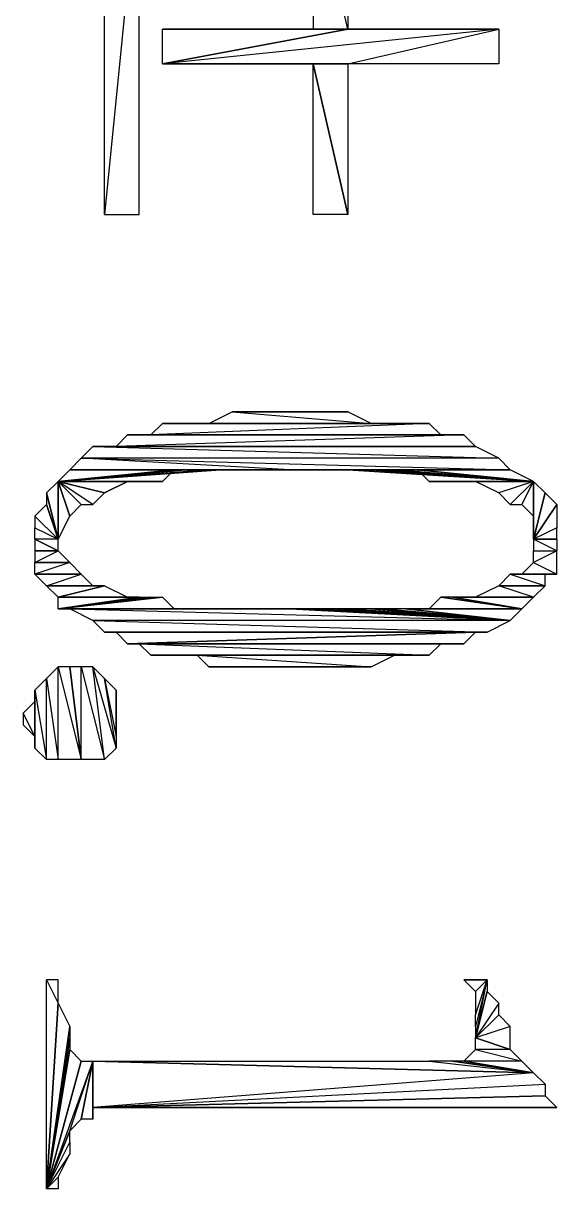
# Model space of a CAD drawing. Extents: x 0 to 7.8, y 0 to 11.
# Drawn here: x 1.3675 to 1.4825, y 9.6725 to 9.9237 of the extents above; entities that cross this region are included whole.
import ezdxf

# ---------------------------------------------------------------- set-up
doc = ezdxf.new("R2010")
doc.units = 0
doc.header["$MEASUREMENT"] = 0
doc.linetypes.add('AUSGEZOGEN', pattern=[0])
doc.layers.get('0').update_dxf_attribs({"linetype": 'AUSGEZOGEN'})

msp = doc.modelspace()

# ---------------------------------------------------------------- linework, layer by layer
for points in [[(1.3925, 9.8825), (1.3925, 9.9575), (1.3925, 9.9575), (1.385, 9.8825), (1.3925, 9.8825)], [(1.3925, 9.9575), (1.385, 9.8825), (1.385, 9.8825), (1.385, 9.9575), (1.3925, 9.9575), (1.3925, 9.9575)], [(1.43, 9.9225), (1.4375, 9.9225), (1.4375, 9.9225), (1.43, 9.955), (1.43, 9.9225)], [(1.4375, 9.9225), (1.43, 9.955), (1.43, 9.955), (1.4375, 9.955), (1.4375, 9.9225), (1.4375, 9.9225)], [(1.4375, 9.915), (1.47, 9.9225), (1.47, 9.9225), (1.3975, 9.915), (1.4375, 9.915), (1.4375, 9.915)], [(1.4375, 9.9225), (1.47, 9.9225), (1.47, 9.9225), (1.3975, 9.915), (1.4375, 9.9225), (1.4375, 9.9225)], [(1.3975, 9.9225), (1.4375, 9.9225), (1.4375, 9.9225), (1.3975, 9.915), (1.3975, 9.9225), (1.3975, 9.9225)], [(1.3975, 9.9225), (1.43, 9.9225), (1.43, 9.9225), (1.3975, 9.9225), (1.3975, 9.9225)], [(1.43, 9.9225), (1.3975, 9.9225), (1.3975, 9.9225), (1.4375, 9.9225), (1.43, 9.9225), (1.43, 9.9225)], [(1.47, 9.915), (1.4375, 9.915), (1.4375, 9.915), (1.47, 9.9225), (1.47, 9.915)], [(1.47, 9.9225), (1.4375, 9.9225), (1.4375, 9.9225), (1.47, 9.9225), (1.47, 9.9225)], [(1.3975, 9.915), (1.43, 9.915), (1.43, 9.915), (1.4375, 9.915), (1.3975, 9.915)], [(1.43, 9.915), (1.4375, 9.8825), (1.4375, 9.8825), (1.43, 9.8825), (1.43, 9.915), (1.43, 9.915)], [(1.43, 9.915), (1.4375, 9.915), (1.4375, 9.915), (1.4375, 9.8825), (1.43, 9.915), (1.43, 9.915)], [(1.4125, 9.84), (1.4425, 9.8375), (1.4425, 9.8375), (1.4075, 9.8375), (1.4125, 9.84)], [(1.415, 9.84), (1.4375, 9.84), (1.4375, 9.84), (1.4125, 9.84), (1.415, 9.84)], [(1.4375, 9.84), (1.4125, 9.84), (1.4125, 9.84), (1.4425, 9.8375), (1.4375, 9.84)], [(1.42, 9.84), (1.435, 9.84), (1.435, 9.84), (1.415, 9.84), (1.42, 9.84)], [(1.435, 9.84), (1.415, 9.84), (1.415, 9.84), (1.4375, 9.84), (1.435, 9.84)], [(1.4225, 9.84), (1.43, 9.84), (1.43, 9.84), (1.42, 9.84), (1.4225, 9.84)], [(1.43, 9.84), (1.42, 9.84), (1.42, 9.84), (1.435, 9.84), (1.43, 9.84)], [(1.425, 9.84), (1.4225, 9.84), (1.4225, 9.84), (1.43, 9.84), (1.425, 9.84)], [(1.3975, 9.8375), (1.455, 9.8375), (1.455, 9.8375), (1.395, 9.835), (1.3975, 9.8375)], [(1.455, 9.8375), (1.395, 9.835), (1.395, 9.835), (1.4575, 9.835), (1.455, 9.8375)], [(1.4025, 9.8375), (1.4525, 9.8375), (1.4525, 9.8375), (1.3975, 9.8375), (1.4025, 9.8375)], [(1.4525, 9.8375), (1.3975, 9.8375), (1.3975, 9.8375), (1.455, 9.8375), (1.4525, 9.8375)], [(1.405, 9.8375), (1.4475, 9.8375), (1.4475, 9.8375), (1.4025, 9.8375), (1.405, 9.8375)], [(1.4475, 9.8375), (1.4025, 9.8375), (1.4025, 9.8375), (1.4525, 9.8375), (1.4475, 9.8375)], [(1.4075, 9.8375), (1.445, 9.8375), (1.445, 9.8375), (1.405, 9.8375), (1.4075, 9.8375)], [(1.445, 9.8375), (1.405, 9.8375), (1.405, 9.8375), (1.4475, 9.8375), (1.445, 9.8375)], [(1.4425, 9.8375), (1.4075, 9.8375), (1.4075, 9.8375), (1.445, 9.8375), (1.4425, 9.8375)], [(1.39, 9.835), (1.4625, 9.835), (1.4625, 9.835), (1.3875, 9.8325), (1.39, 9.835)], [(1.4625, 9.835), (1.3875, 9.8325), (1.3875, 9.8325), (1.465, 9.8325), (1.4625, 9.835)], [(1.3925, 9.835), (1.46, 9.835), (1.46, 9.835), (1.39, 9.835), (1.3925, 9.835)], [(1.46, 9.835), (1.39, 9.835), (1.39, 9.835), (1.4625, 9.835), (1.46, 9.835)], [(1.395, 9.835), (1.4575, 9.835), (1.4575, 9.835), (1.3925, 9.835), (1.395, 9.835)], [(1.4575, 9.835), (1.3925, 9.835), (1.3925, 9.835), (1.46, 9.835), (1.4575, 9.835)], [(1.3825, 9.8325), (1.47, 9.83), (1.47, 9.83), (1.38, 9.83), (1.3825, 9.8325)], [(1.385, 9.8325), (1.465, 9.8325), (1.465, 9.8325), (1.3825, 9.8325), (1.385, 9.8325)], [(1.465, 9.8325), (1.3825, 9.8325), (1.3825, 9.8325), (1.47, 9.83), (1.465, 9.8325)], [(1.3875, 9.8325), (1.465, 9.8325), (1.465, 9.8325), (1.385, 9.8325), (1.3875, 9.8325)], [(1.465, 9.8325), (1.385, 9.8325), (1.385, 9.8325), (1.465, 9.8325), (1.465, 9.8325)], [(1.425, 9.8275), (1.38, 9.83), (1.38, 9.83), (1.3775, 9.8275), (1.425, 9.8275), (1.425, 9.8275)], [(1.4725, 9.8275), (1.425, 9.8275), (1.425, 9.8275), (1.38, 9.83), (1.4725, 9.8275)], [(1.47, 9.83), (1.38, 9.83), (1.38, 9.83), (1.4725, 9.8275), (1.47, 9.83), (1.47, 9.83)], [(1.4, 9.8275), (1.3975, 9.825), (1.3975, 9.825), (1.375, 9.825), (1.4, 9.8275), (1.4, 9.8275)], [(1.4025, 9.8275), (1.4, 9.8275), (1.4, 9.8275), (1.375, 9.825), (1.4025, 9.8275), (1.4025, 9.8275)], [(1.4075, 9.8275), (1.4025, 9.8275), (1.4025, 9.8275), (1.375, 9.825), (1.4075, 9.8275), (1.4075, 9.8275)], [(1.41, 9.8275), (1.4075, 9.8275), (1.4075, 9.8275), (1.375, 9.825), (1.41, 9.8275), (1.41, 9.8275)], [(1.3775, 9.8275), (1.41, 9.8275), (1.41, 9.8275), (1.375, 9.825), (1.3775, 9.8275), (1.3775, 9.8275)], [(1.4125, 9.8275), (1.3775, 9.8275), (1.3775, 9.8275), (1.41, 9.8275), (1.4125, 9.8275)], [(1.4125, 9.8275), (1.3775, 9.8275), (1.3775, 9.8275), (1.4175, 9.8275), (1.4125, 9.8275)], [(1.3775, 9.8275), (1.4175, 9.8275), (1.4175, 9.8275), (1.4225, 9.8275), (1.3775, 9.8275), (1.3775, 9.8275)], [(1.425, 9.8275), (1.4225, 9.8275), (1.4225, 9.8275), (1.3775, 9.8275), (1.425, 9.8275), (1.425, 9.8275)], [(1.425, 9.8275), (1.43, 9.8275), (1.43, 9.8275), (1.4725, 9.8275), (1.425, 9.8275)], [(1.43, 9.8275), (1.4725, 9.8275), (1.4725, 9.8275), (1.435, 9.8275), (1.43, 9.8275)], [(1.4725, 9.8275), (1.435, 9.8275), (1.435, 9.8275), (1.4375, 9.8275), (1.4725, 9.8275), (1.4725, 9.8275)], [(1.4375, 9.8275), (1.4425, 9.8275), (1.4425, 9.8275), (1.4775, 9.825), (1.4375, 9.8275), (1.4375, 9.8275)], [(1.4725, 9.8275), (1.4375, 9.8275), (1.4375, 9.8275), (1.4775, 9.825), (1.4725, 9.8275), (1.4725, 9.8275)], [(1.4425, 9.8275), (1.445, 9.8275), (1.445, 9.8275), (1.4775, 9.825), (1.4425, 9.8275), (1.4425, 9.8275)], [(1.445, 9.8275), (1.4475, 9.8275), (1.4475, 9.8275), (1.4775, 9.825), (1.445, 9.8275), (1.445, 9.8275)], [(1.4475, 9.8275), (1.4525, 9.8275), (1.4525, 9.8275), (1.4775, 9.825), (1.4475, 9.8275), (1.4475, 9.8275)], [(1.4525, 9.8275), (1.455, 9.825), (1.455, 9.825), (1.4775, 9.825), (1.4525, 9.8275), (1.4525, 9.8275)], [(1.375, 9.825), (1.3725, 9.8225), (1.3725, 9.8225), (1.375, 9.8125), (1.375, 9.825), (1.375, 9.825)], [(1.395, 9.825), (1.3925, 9.825), (1.3925, 9.825), (1.375, 9.825), (1.395, 9.825)], [(1.3925, 9.825), (1.375, 9.825), (1.375, 9.825), (1.39, 9.825), (1.3925, 9.825)], [(1.375, 9.825), (1.39, 9.825), (1.39, 9.825), (1.385, 9.8225), (1.375, 9.825), (1.375, 9.825)], [(1.385, 9.8225), (1.3825, 9.82), (1.3825, 9.82), (1.375, 9.825), (1.385, 9.8225)], [(1.3825, 9.82), (1.375, 9.825), (1.375, 9.825), (1.38, 9.82), (1.3825, 9.82)], [(1.375, 9.825), (1.38, 9.82), (1.38, 9.82), (1.3775, 9.8175), (1.375, 9.825), (1.375, 9.825)], [(1.3775, 9.8175), (1.3775, 9.8175), (1.3775, 9.8175), (1.375, 9.825), (1.3775, 9.8175)], [(1.3775, 9.8175), (1.375, 9.825), (1.375, 9.825), (1.375, 9.8125), (1.3775, 9.8175), (1.3775, 9.8175)], [(1.3975, 9.825), (1.375, 9.825), (1.375, 9.825), (1.395, 9.825), (1.3975, 9.825), (1.3975, 9.825)], [(1.39, 9.825), (1.39, 9.825), (1.39, 9.825), (1.385, 9.8225), (1.39, 9.825), (1.39, 9.825)], [(1.455, 9.825), (1.4575, 9.825), (1.4575, 9.825), (1.4775, 9.825), (1.455, 9.825)], [(1.4575, 9.825), (1.46, 9.825), (1.46, 9.825), (1.4775, 9.825), (1.4575, 9.825), (1.4575, 9.825)], [(1.4575, 9.825), (1.4775, 9.825), (1.4775, 9.825), (1.4775, 9.825), (1.4575, 9.825), (1.4575, 9.825)], [(1.46, 9.825), (1.4625, 9.825), (1.4625, 9.825), (1.4775, 9.825), (1.46, 9.825)], [(1.4625, 9.825), (1.4775, 9.825), (1.4775, 9.825), (1.465, 9.825), (1.4625, 9.825), (1.4625, 9.825)], [(1.465, 9.825), (1.465, 9.825), (1.465, 9.825), (1.4775, 9.825), (1.465, 9.825)], [(1.465, 9.825), (1.4775, 9.825), (1.4775, 9.825), (1.47, 9.8225), (1.465, 9.825)], [(1.4775, 9.825), (1.47, 9.8225), (1.47, 9.8225), (1.4725, 9.82), (1.4775, 9.825), (1.4775, 9.825)], [(1.4725, 9.82), (1.475, 9.82), (1.475, 9.82), (1.4775, 9.825), (1.4725, 9.82)], [(1.475, 9.82), (1.4775, 9.825), (1.4775, 9.825), (1.4775, 9.8175), (1.475, 9.82)], [(1.4775, 9.825), (1.4775, 9.8175), (1.4775, 9.8175), (1.4775, 9.815), (1.4775, 9.825), (1.4775, 9.825)], [(1.4775, 9.825), (1.4775, 9.815), (1.4775, 9.815), (1.4775, 9.8125), (1.4775, 9.825), (1.4775, 9.825)], [(1.4775, 9.825), (1.48, 9.8225), (1.48, 9.8225), (1.4775, 9.8125), (1.4775, 9.825), (1.4775, 9.825)], [(1.3725, 9.8225), (1.3725, 9.82), (1.3725, 9.82), (1.375, 9.8125), (1.3725, 9.8225), (1.3725, 9.8225)], [(1.48, 9.8225), (1.4825, 9.82), (1.4825, 9.82), (1.4775, 9.8125), (1.48, 9.8225), (1.48, 9.8225)], [(1.3725, 9.82), (1.37, 9.8175), (1.37, 9.8175), (1.375, 9.8125), (1.3725, 9.82), (1.3725, 9.82)], [(1.4825, 9.815), (1.4775, 9.8125), (1.4775, 9.8125), (1.4825, 9.82), (1.4825, 9.815)], [(1.4775, 9.8125), (1.4825, 9.82), (1.4825, 9.82), (1.4825, 9.82), (1.4775, 9.8125), (1.4775, 9.8125)], [(1.37, 9.8175), (1.37, 9.815), (1.37, 9.815), (1.375, 9.8125), (1.37, 9.8175), (1.37, 9.8175)], [(1.37, 9.815), (1.375, 9.8125), (1.375, 9.8125), (1.37, 9.8125), (1.37, 9.815)], [(1.4825, 9.815), (1.4775, 9.8125), (1.4775, 9.8125), (1.4825, 9.8125), (1.4825, 9.815), (1.4825, 9.815)], [(1.37, 9.8125), (1.37, 9.81), (1.37, 9.81), (1.375, 9.81), (1.37, 9.8125), (1.37, 9.8125)], [(1.375, 9.8125), (1.37, 9.8125), (1.37, 9.8125), (1.375, 9.81), (1.375, 9.8125), (1.375, 9.8125)], [(1.4775, 9.81), (1.4825, 9.81), (1.4825, 9.81), (1.4775, 9.8125), (1.4775, 9.81)], [(1.4825, 9.81), (1.4775, 9.8125), (1.4775, 9.8125), (1.4825, 9.8125), (1.4825, 9.81), (1.4825, 9.81)], [(1.4775, 9.8125), (1.4825, 9.8125), (1.4825, 9.8125), (1.4775, 9.8125), (1.4775, 9.8125), (1.4775, 9.8125)], [(1.3775, 9.8075), (1.37, 9.8075), (1.37, 9.8075), (1.375, 9.81), (1.3775, 9.8075)], [(1.37, 9.8075), (1.375, 9.81), (1.375, 9.81), (1.37, 9.81), (1.37, 9.8075), (1.37, 9.8075)], [(1.4775, 9.81), (1.4825, 9.81), (1.4825, 9.81), (1.4775, 9.8075), (1.4775, 9.81)], [(1.4825, 9.81), (1.4775, 9.8075), (1.4775, 9.8075), (1.4825, 9.805), (1.4825, 9.81), (1.4825, 9.81)], [(1.3775, 9.8075), (1.37, 9.805), (1.37, 9.805), (1.38, 9.805), (1.3775, 9.8075), (1.3775, 9.8075)], [(1.3775, 9.8075), (1.37, 9.8075), (1.37, 9.8075), (1.3775, 9.8075), (1.3775, 9.8075)], [(1.37, 9.8075), (1.3775, 9.8075), (1.3775, 9.8075), (1.37, 9.805), (1.37, 9.8075), (1.37, 9.8075)], [(1.4775, 9.8075), (1.4825, 9.805), (1.4825, 9.805), (1.475, 9.805), (1.4775, 9.8075), (1.4775, 9.8075)], [(1.3725, 9.8025), (1.38, 9.805), (1.38, 9.805), (1.37, 9.805), (1.3725, 9.8025), (1.3725, 9.8025)], [(1.3825, 9.8025), (1.3725, 9.8025), (1.3725, 9.8025), (1.38, 9.805), (1.3825, 9.8025)], [(1.4725, 9.805), (1.48, 9.8025), (1.48, 9.8025), (1.47, 9.8025), (1.4725, 9.805), (1.4725, 9.805)], [(1.48, 9.805), (1.4725, 9.805), (1.4725, 9.805), (1.48, 9.8025), (1.48, 9.805)], [(1.475, 9.805), (1.48, 9.805), (1.48, 9.805), (1.4725, 9.805), (1.475, 9.805), (1.475, 9.805)], [(1.4825, 9.805), (1.475, 9.805), (1.475, 9.805), (1.48, 9.805), (1.4825, 9.805)], [(1.3825, 9.8025), (1.3725, 9.8025), (1.3725, 9.8025), (1.385, 9.8025), (1.3825, 9.8025)], [(1.3725, 9.8025), (1.385, 9.8025), (1.385, 9.8025), (1.375, 9.8), (1.3725, 9.8025), (1.3725, 9.8025)], [(1.385, 9.8025), (1.39, 9.8), (1.39, 9.8), (1.375, 9.8), (1.385, 9.8025)], [(1.465, 9.8), (1.4775, 9.8), (1.4775, 9.8), (1.47, 9.8025), (1.465, 9.8)], [(1.4775, 9.8), (1.47, 9.8025), (1.47, 9.8025), (1.48, 9.8025), (1.4775, 9.8), (1.4775, 9.8)], [(1.3975, 9.8), (1.4, 9.7975), (1.4, 9.7975), (1.375, 9.7975), (1.3975, 9.8), (1.3975, 9.8)], [(1.395, 9.8), (1.3975, 9.8), (1.3975, 9.8), (1.375, 9.7975), (1.395, 9.8), (1.395, 9.8)], [(1.3925, 9.8), (1.395, 9.8), (1.395, 9.8), (1.375, 9.7975), (1.3925, 9.8), (1.3925, 9.8)], [(1.375, 9.8), (1.3925, 9.8), (1.3925, 9.8), (1.375, 9.7975), (1.375, 9.8), (1.375, 9.8)], [(1.39, 9.8), (1.375, 9.8), (1.375, 9.8), (1.3925, 9.8), (1.39, 9.8), (1.39, 9.8)], [(1.4575, 9.8), (1.455, 9.7975), (1.455, 9.7975), (1.475, 9.7975), (1.4575, 9.8), (1.4575, 9.8)], [(1.46, 9.8), (1.4575, 9.8), (1.4575, 9.8), (1.475, 9.7975), (1.46, 9.8), (1.46, 9.8)], [(1.4625, 9.8), (1.4775, 9.8), (1.4775, 9.8), (1.46, 9.8), (1.4625, 9.8)], [(1.4775, 9.8), (1.46, 9.8), (1.46, 9.8), (1.475, 9.7975), (1.4775, 9.8), (1.4775, 9.8)], [(1.465, 9.8), (1.4625, 9.8), (1.4625, 9.8), (1.4775, 9.8), (1.465, 9.8), (1.465, 9.8)], [(1.4, 9.7975), (1.375, 9.7975), (1.375, 9.7975), (1.4025, 9.7975), (1.4, 9.7975)], [(1.375, 9.7975), (1.4025, 9.7975), (1.4025, 9.7975), (1.3775, 9.7975), (1.375, 9.7975), (1.375, 9.7975)], [(1.425, 9.7975), (1.425, 9.7975), (1.425, 9.7975), (1.3775, 9.7975), (1.425, 9.7975)], [(1.425, 9.7975), (1.3775, 9.7975), (1.3775, 9.7975), (1.4725, 9.795), (1.425, 9.7975)], [(1.3775, 9.7975), (1.4725, 9.795), (1.4725, 9.795), (1.3825, 9.795), (1.3775, 9.7975)], [(1.42, 9.7975), (1.425, 9.7975), (1.425, 9.7975), (1.3775, 9.7975), (1.42, 9.7975), (1.42, 9.7975)], [(1.4175, 9.7975), (1.42, 9.7975), (1.42, 9.7975), (1.3775, 9.7975), (1.4175, 9.7975), (1.4175, 9.7975)], [(1.4125, 9.7975), (1.4175, 9.7975), (1.4175, 9.7975), (1.3775, 9.7975), (1.4125, 9.7975), (1.4125, 9.7975)], [(1.41, 9.7975), (1.4125, 9.7975), (1.4125, 9.7975), (1.3775, 9.7975), (1.41, 9.7975), (1.41, 9.7975)], [(1.405, 9.7975), (1.41, 9.7975), (1.41, 9.7975), (1.3775, 9.7975), (1.405, 9.7975), (1.405, 9.7975)], [(1.4025, 9.7975), (1.405, 9.7975), (1.405, 9.7975), (1.3775, 9.7975), (1.4025, 9.7975), (1.4025, 9.7975)], [(1.43, 9.7975), (1.425, 9.7975), (1.425, 9.7975), (1.4725, 9.795), (1.43, 9.7975), (1.43, 9.7975)], [(1.435, 9.7975), (1.43, 9.7975), (1.43, 9.7975), (1.4725, 9.795), (1.435, 9.7975), (1.435, 9.7975)], [(1.4375, 9.7975), (1.435, 9.7975), (1.435, 9.7975), (1.4725, 9.795), (1.4375, 9.7975), (1.4375, 9.7975)], [(1.4425, 9.7975), (1.4375, 9.7975), (1.4375, 9.7975), (1.4725, 9.795), (1.4425, 9.7975), (1.4425, 9.7975)], [(1.445, 9.7975), (1.4425, 9.7975), (1.4425, 9.7975), (1.4725, 9.795), (1.445, 9.7975), (1.445, 9.7975)], [(1.45, 9.7975), (1.445, 9.7975), (1.445, 9.7975), (1.4725, 9.795), (1.45, 9.7975), (1.45, 9.7975)], [(1.4525, 9.7975), (1.475, 9.7975), (1.475, 9.7975), (1.45, 9.7975), (1.4525, 9.7975)], [(1.475, 9.7975), (1.45, 9.7975), (1.45, 9.7975), (1.4725, 9.795), (1.475, 9.7975), (1.475, 9.7975)], [(1.455, 9.7975), (1.4525, 9.7975), (1.4525, 9.7975), (1.475, 9.7975), (1.455, 9.7975), (1.455, 9.7975)], [(1.4725, 9.795), (1.3825, 9.795), (1.3825, 9.795), (1.4675, 9.7925), (1.4725, 9.795)], [(1.3825, 9.795), (1.4675, 9.7925), (1.4675, 9.7925), (1.385, 9.7925), (1.3825, 9.795)], [(1.385, 9.7925), (1.3875, 9.7925), (1.3875, 9.7925), (1.465, 9.7925), (1.385, 9.7925)], [(1.4675, 9.7925), (1.385, 9.7925), (1.385, 9.7925), (1.465, 9.7925), (1.4675, 9.7925)], [(1.385, 9.7925), (1.465, 9.7925), (1.465, 9.7925), (1.465, 9.7925), (1.385, 9.7925), (1.385, 9.7925)], [(1.3875, 9.7925), (1.465, 9.7925), (1.465, 9.7925), (1.39, 9.79), (1.3875, 9.7925), (1.3875, 9.7925)], [(1.465, 9.7925), (1.4625, 9.79), (1.4625, 9.79), (1.39, 9.79), (1.465, 9.7925)], [(1.4625, 9.79), (1.39, 9.79), (1.39, 9.79), (1.4575, 9.79), (1.4625, 9.79)], [(1.39, 9.79), (1.4575, 9.79), (1.4575, 9.79), (1.3925, 9.79), (1.39, 9.79)], [(1.4575, 9.79), (1.3925, 9.79), (1.3925, 9.79), (1.455, 9.7875), (1.4575, 9.79)], [(1.3925, 9.79), (1.455, 9.7875), (1.455, 9.7875), (1.395, 9.7875), (1.3925, 9.79)], [(1.455, 9.7875), (1.395, 9.7875), (1.395, 9.7875), (1.4525, 9.7875), (1.455, 9.7875)], [(1.395, 9.7875), (1.4525, 9.7875), (1.4525, 9.7875), (1.3975, 9.7875), (1.395, 9.7875)], [(1.4525, 9.7875), (1.3975, 9.7875), (1.3975, 9.7875), (1.45, 9.7875), (1.4525, 9.7875)], [(1.3975, 9.7875), (1.45, 9.7875), (1.45, 9.7875), (1.4025, 9.7875), (1.3975, 9.7875)], [(1.45, 9.7875), (1.4025, 9.7875), (1.4025, 9.7875), (1.4475, 9.7875), (1.45, 9.7875)], [(1.4025, 9.7875), (1.4475, 9.7875), (1.4475, 9.7875), (1.405, 9.7875), (1.4025, 9.7875)], [(1.4475, 9.7875), (1.405, 9.7875), (1.405, 9.7875), (1.4425, 9.785), (1.4475, 9.7875)], [(1.405, 9.7875), (1.4425, 9.785), (1.4425, 9.785), (1.4075, 9.785), (1.405, 9.7875)], [(1.3725, 9.7825), (1.375, 9.765), (1.375, 9.765), (1.375, 9.785), (1.3725, 9.7825)], [(1.375, 9.765), (1.375, 9.785), (1.375, 9.785), (1.38, 9.765), (1.375, 9.765)], [(1.375, 9.785), (1.38, 9.765), (1.38, 9.765), (1.3775, 9.785), (1.375, 9.785)], [(1.38, 9.765), (1.3775, 9.785), (1.3775, 9.785), (1.38, 9.765), (1.38, 9.765)], [(1.3775, 9.785), (1.38, 9.765), (1.38, 9.765), (1.38, 9.785), (1.3775, 9.785)], [(1.38, 9.765), (1.38, 9.785), (1.38, 9.785), (1.385, 9.765), (1.38, 9.765)], [(1.38, 9.785), (1.385, 9.765), (1.385, 9.765), (1.3825, 9.785), (1.38, 9.785)], [(1.385, 9.765), (1.3825, 9.785), (1.3825, 9.785), (1.3875, 9.7675), (1.385, 9.765)], [(1.3825, 9.785), (1.3875, 9.7675), (1.3875, 9.7675), (1.385, 9.7825), (1.3825, 9.785)], [(1.4425, 9.785), (1.4075, 9.785), (1.4075, 9.785), (1.44, 9.785), (1.4425, 9.785)], [(1.4075, 9.785), (1.44, 9.785), (1.44, 9.785), (1.4125, 9.785), (1.4075, 9.785)], [(1.44, 9.785), (1.4125, 9.785), (1.4125, 9.785), (1.435, 9.785), (1.44, 9.785)], [(1.4125, 9.785), (1.435, 9.785), (1.435, 9.785), (1.415, 9.785), (1.4125, 9.785)], [(1.435, 9.785), (1.415, 9.785), (1.415, 9.785), (1.4325, 9.785), (1.435, 9.785)], [(1.415, 9.785), (1.4325, 9.785), (1.4325, 9.785), (1.4175, 9.785), (1.415, 9.785)], [(1.4325, 9.785), (1.4175, 9.785), (1.4175, 9.785), (1.4275, 9.785), (1.4325, 9.785)], [(1.4175, 9.785), (1.4275, 9.785), (1.4275, 9.785), (1.4225, 9.785), (1.4175, 9.785)], [(1.4275, 9.785), (1.4225, 9.785), (1.4225, 9.785), (1.425, 9.785), (1.4275, 9.785), (1.4275, 9.785)], [(1.37, 9.78), (1.3725, 9.765), (1.3725, 9.765), (1.3725, 9.7825), (1.37, 9.78)], [(1.3725, 9.765), (1.3725, 9.7825), (1.3725, 9.7825), (1.375, 9.765), (1.3725, 9.765)], [(1.3875, 9.7675), (1.385, 9.7825), (1.385, 9.7825), (1.3875, 9.77), (1.3875, 9.7675)], [(1.385, 9.7825), (1.3875, 9.77), (1.3875, 9.77), (1.3875, 9.78), (1.385, 9.7825)], [(1.37, 9.7775), (1.37, 9.7675), (1.37, 9.7675), (1.37, 9.78), (1.37, 9.7775)], [(1.37, 9.7675), (1.37, 9.78), (1.37, 9.78), (1.3725, 9.765), (1.37, 9.7675)], [(1.3875, 9.77), (1.3875, 9.78), (1.3875, 9.78), (1.3875, 9.7725), (1.3875, 9.77)], [(1.3875, 9.78), (1.3875, 9.7725), (1.3875, 9.7725), (1.3875, 9.78), (1.3875, 9.78)], [(1.3875, 9.7725), (1.3875, 9.78), (1.3875, 9.78), (1.3875, 9.775), (1.3875, 9.7725), (1.3875, 9.7725)], [(1.3675, 9.775), (1.37, 9.77), (1.37, 9.77), (1.37, 9.7775), (1.3675, 9.775)], [(1.37, 9.77), (1.37, 9.7775), (1.37, 9.7775), (1.37, 9.7675), (1.37, 9.77)], [(1.3675, 9.7725), (1.37, 9.77), (1.37, 9.77), (1.3675, 9.775), (1.3675, 9.7725)], [(1.37, 9.77), (1.3675, 9.775), (1.3675, 9.775), (1.37, 9.77), (1.37, 9.77)], [(1.37, 9.77), (1.3675, 9.7725), (1.3675, 9.7725), (1.37, 9.77), (1.37, 9.77)], [(1.375, 9.7175), (1.3725, 9.7175), (1.3725, 9.7175), (1.375, 9.7125), (1.375, 9.7175)], [(1.3725, 9.7175), (1.375, 9.7125), (1.375, 9.7125), (1.3725, 9.6725), (1.3725, 9.7175), (1.3725, 9.7175)], [(1.4625, 9.7175), (1.4675, 9.7175), (1.4675, 9.7175), (1.4625, 9.7175), (1.4625, 9.7175)], [(1.4675, 9.7175), (1.4625, 9.7175), (1.4625, 9.7175), (1.465, 9.715), (1.4675, 9.7175), (1.4675, 9.7175)], [(1.465, 9.715), (1.465, 9.71), (1.465, 9.71), (1.4675, 9.7175), (1.465, 9.715)], [(1.465, 9.71), (1.4675, 9.7175), (1.4675, 9.7175), (1.465, 9.7075), (1.465, 9.71)], [(1.4675, 9.7175), (1.465, 9.7075), (1.465, 9.7075), (1.465, 9.705), (1.4675, 9.7175), (1.4675, 9.7175)], [(1.4675, 9.7175), (1.4675, 9.715), (1.4675, 9.715), (1.465, 9.705), (1.4675, 9.7175), (1.4675, 9.7175)], [(1.4675, 9.715), (1.47, 9.7125), (1.47, 9.7125), (1.465, 9.705), (1.4675, 9.715), (1.4675, 9.715)], [(1.375, 9.7125), (1.3775, 9.7075), (1.3775, 9.7075), (1.3725, 9.6725), (1.375, 9.7125), (1.375, 9.7125)], [(1.465, 9.705), (1.47, 9.71), (1.47, 9.71), (1.47, 9.7125), (1.465, 9.705), (1.465, 9.705)], [(1.4725, 9.7075), (1.465, 9.705), (1.465, 9.705), (1.47, 9.71), (1.4725, 9.7075)], [(1.3775, 9.7075), (1.3775, 9.705), (1.3775, 9.705), (1.3725, 9.6725), (1.3775, 9.7075), (1.3775, 9.7075)], [(1.4725, 9.7075), (1.465, 9.705), (1.465, 9.705), (1.4725, 9.7025), (1.4725, 9.7075), (1.4725, 9.7075)], [(1.3775, 9.705), (1.3775, 9.7025), (1.3775, 9.7025), (1.3725, 9.6725), (1.3775, 9.705), (1.3775, 9.705)], [(1.465, 9.705), (1.465, 9.705), (1.465, 9.705), (1.4725, 9.7025), (1.465, 9.705)], [(1.465, 9.705), (1.4725, 9.7025), (1.4725, 9.7025), (1.465, 9.7025), (1.465, 9.705)], [(1.3775, 9.7025), (1.38, 9.7), (1.38, 9.7), (1.3725, 9.6725), (1.3775, 9.7025), (1.3775, 9.7025)], [(1.465, 9.7025), (1.475, 9.7), (1.475, 9.7), (1.4625, 9.7), (1.465, 9.7025)], [(1.4725, 9.7025), (1.465, 9.7025), (1.465, 9.7025), (1.475, 9.7), (1.4725, 9.7025), (1.4725, 9.7025)], [(1.3775, 9.685), (1.3825, 9.7), (1.3825, 9.7), (1.3725, 9.6725), (1.3775, 9.685), (1.3775, 9.685)], [(1.38, 9.7), (1.3825, 9.7), (1.3825, 9.7), (1.3725, 9.6725), (1.38, 9.7), (1.38, 9.7)], [(1.38, 9.7), (1.38, 9.7), (1.38, 9.7), (1.3725, 9.6725), (1.38, 9.7), (1.38, 9.7)], [(1.38, 9.6875), (1.3775, 9.685), (1.3775, 9.685), (1.3825, 9.7), (1.38, 9.6875)], [(1.3825, 9.7), (1.3825, 9.6875), (1.3825, 9.6875), (1.38, 9.6875), (1.3825, 9.7), (1.3825, 9.7)], [(1.4775, 9.6975), (1.3825, 9.69), (1.3825, 9.69), (1.3825, 9.7), (1.4775, 9.6975)], [(1.3825, 9.69), (1.3825, 9.7), (1.3825, 9.7), (1.3825, 9.6875), (1.3825, 9.69)], [(1.3825, 9.7), (1.455, 9.7), (1.455, 9.7), (1.4775, 9.6975), (1.3825, 9.7)], [(1.455, 9.7), (1.4775, 9.6975), (1.4775, 9.6975), (1.46, 9.7), (1.455, 9.7), (1.455, 9.7)], [(1.4625, 9.7), (1.46, 9.7), (1.46, 9.7), (1.4775, 9.6975), (1.4625, 9.7), (1.4625, 9.7)], [(1.475, 9.7), (1.4625, 9.7), (1.4625, 9.7), (1.4775, 9.6975), (1.475, 9.7), (1.475, 9.7)], [(1.3825, 9.69), (1.48, 9.695), (1.48, 9.695), (1.4775, 9.6975), (1.3825, 9.69), (1.3825, 9.69)], [(1.48, 9.6925), (1.3825, 9.69), (1.3825, 9.69), (1.48, 9.695), (1.48, 9.6925)], [(1.48, 9.6925), (1.4825, 9.69), (1.4825, 9.69), (1.3825, 9.69), (1.48, 9.6925)], [(1.4825, 9.69), (1.3825, 9.69), (1.3825, 9.69), (1.4825, 9.69), (1.4825, 9.69), (1.4825, 9.69)], [(1.3725, 9.6725), (1.3775, 9.6825), (1.3775, 9.6825), (1.3775, 9.685), (1.3725, 9.6725), (1.3725, 9.6725)], [(1.3775, 9.68), (1.3725, 9.6725), (1.3725, 9.6725), (1.3775, 9.6825), (1.3775, 9.68)], [(1.3725, 9.6725), (1.375, 9.675), (1.375, 9.675), (1.3775, 9.68), (1.3725, 9.6725), (1.3725, 9.6725)], [(1.375, 9.6725), (1.3725, 9.6725), (1.3725, 9.6725), (1.375, 9.675), (1.375, 9.6725)]]:
    msp.add_lwpolyline(points)

doc.saveas('drawing.dxf')
